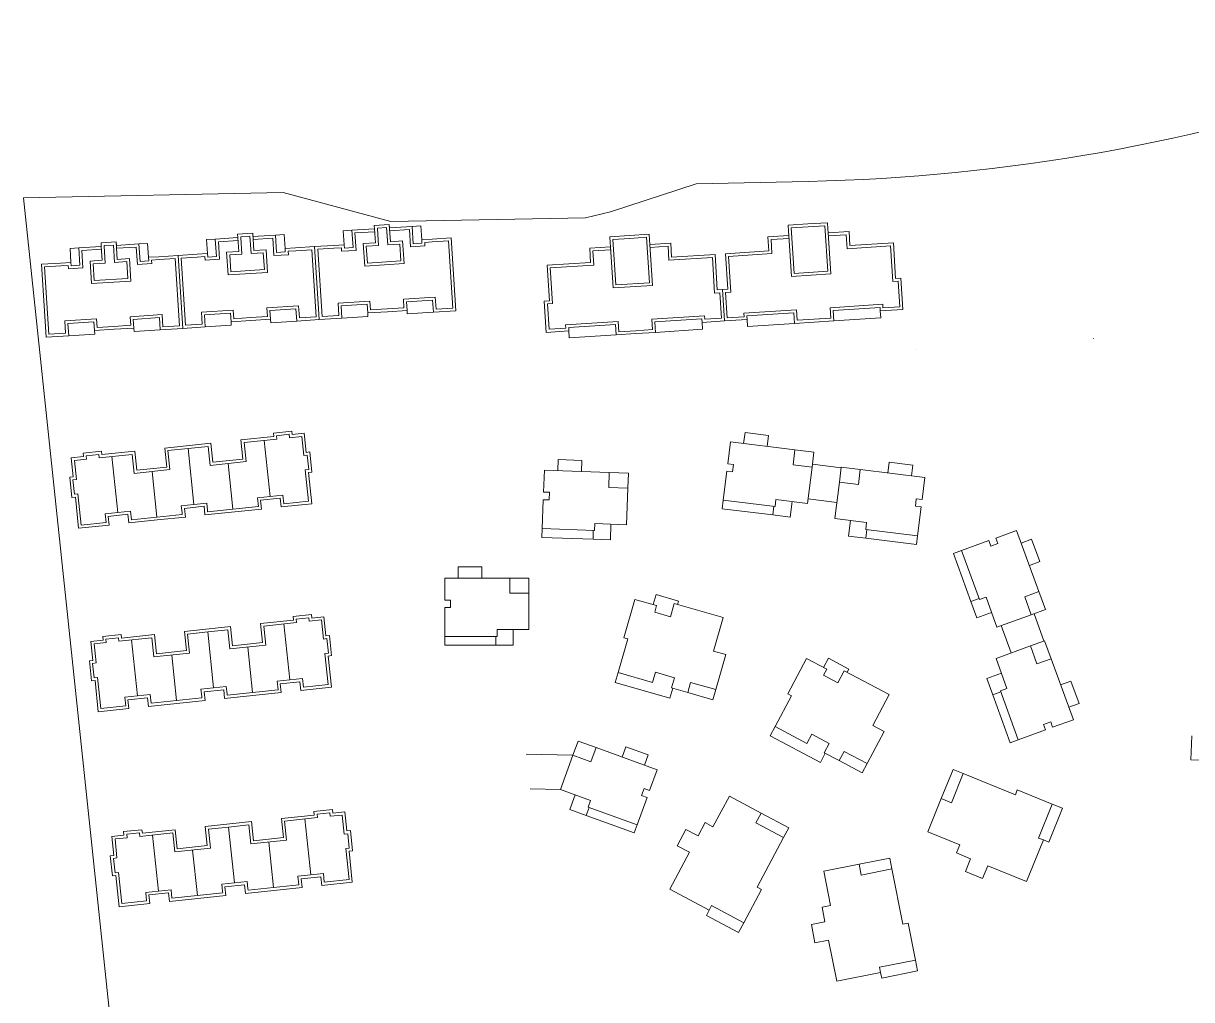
# Model space of a CAD drawing. Extents: x 65861 to 191729, y -16848 to 27649.
# Drawn here: x 137973 to 139987, y -12323 to -10641 of the extents above; entities that cross this region are included whole.
import ezdxf

# ---------------------------------------------------------------- set-up
doc = ezdxf.new("R2010")
doc.units = 0
doc.header["$LTSCALE"] = 1000
doc.header["$MEASUREMENT"] = 0
doc.layers.add('140', color=2, linetype='Continuous', lineweight=5)
doc.layers.add('DingDianTu', color=5, linetype='Continuous', lineweight=0)

# ---------------------------------------------------------------- blocks, each defined once
blk = doc.blocks.new('dafasfd')
at = {"layer": 'DingDianTu', "color": 7, "const_width": 100}
blk.add_lwpolyline([(36368038, 16363912), (36368954, 16361479), (36372042, 16362641), (36374261, 16356745), (36369114, 16354807), (36369537, 16353684), (36361113, 16350514), (36359352, 16355194), (36360288, 16355546), (36359830, 16356763), (36358894, 16356410), (36357556, 16359967)], close=True, dxfattribs=at)
for points in [[(36363546, 16362221), (36362876, 16363999), (36359039, 16362555), (36359708, 16360777)], [(36371734, 16355794), (36372686, 16353267), (36369878, 16352210), (36369350, 16353614)]]:
    blk.add_lwpolyline(points, dxfattribs=at)
at = {"layer": 'DingDianTu', "color": 7}
for points in [[(36369878, 16352210), (36361642, 16349110), (36361113, 16350514)], [(36368038, 16363912), (36371127, 16365074), (36372042, 16362641)]]:
    blk.add_lwpolyline(points, dxfattribs=at)
blk = doc.blocks.new('*E122')
at = {"layer": 'DingDianTu', "color": 7, "xscale": 0.001000002024510444, "yscale": 0.001000000163912773, "zscale": 0.001, "rotation": 339.3761177849276}
blk.add_blockref('dafasfd', (22613, -20413), dxfattribs=at)
blk = doc.blocks.new('*E121')
at = {"layer": 'DingDianTu', "color": 7, "xscale": 0.001000002024510444, "yscale": 0.001000000163912773, "zscale": 0.001, "rotation": 339.3761177849276}
blk.add_blockref('dafasfd', (22613, -20413), dxfattribs=at)
blk = doc.blocks.new('*E120')
at = {"layer": 'DingDianTu', "color": 7, "xscale": 0.001000002024510444, "yscale": 0.001000000163912773, "zscale": 0.001, "rotation": 339.3761177849276}
blk.add_blockref('dafasfd', (22613, -20413), dxfattribs=at)

msp = doc.modelspace()

# ---------------------------------------------------------------- linework, layer by layer
at = {"layer": '140', "color": 7}
for p, q in [((139325.9, -10913.2), (139133.1, -10917.3)), ((138421.2, -10932.2), (137973.1, -10941.6)), ((138606.7, -10982.6), (138421.2, -10932.2)), ((139133.1, -10917.3), (138985.3, -10965.8)), ((137973.1, -10941.6), (138279.6, -13835.8)), ((138942.3, -10975.9), (138606.7, -10982.6)), ((138985.3, -10965.8), (138942.3, -10975.9)), ((138578.4, -10995), (138539.5, -10997.5)), ((138604, -10987.3), (138578.1, -10989)), ((138578.1, -10989), (138578.4, -10995)), ((138578.4, -10995), (138580, -11018.9)), ((138599.3, -10992.6), (138583.4, -10993.6)), ((138583.4, -10993.6), (138583.4, -10994.6)), ((138583.4, -10994.6), (138585.3, -11023.6)), ((138601.3, -11022.6), (138599.3, -10992.6)), ((138604.4, -10993.3), (138604, -10987.3)), ((138605.9, -11017.2), (138604, -10987.3)), ((138643.3, -10990.8), (138604.4, -10993.3)), ((138638.6, -10996.1), (138604.7, -10998.3)), ((138640.6, -11026), (138638.6, -10996.1)), ((138658.3, -10989.8), (138643.3, -10990.8)), ((138645.2, -11020.7), (138643.3, -10990.8)), ((138659.8, -11013.8), (138658.3, -10989.8)), ((139325.5, -10986.6), (139291.6, -10988.8)), ((139291.6, -10988.8), (139292.3, -10999.3)), ((139325.9, -10991.6), (139296.9, -10993.5)), ((139296.9, -10993.5), (139302, -11071.8)), ((139325.5, -10986.6), (139359.5, -10984.4)), ((139354.8, -10989.7), (139325.9, -10991.6)), ((139359.9, -11068.1), (139354.8, -10989.7)), ((139359.5, -10984.4), (139360.2, -10994.9)), ((139360.2, -10994.9), (139360.6, -11002.1)), ((138289, -11013.6), (138304, -11012.7)), ((138290.6, -11037.6), (138289, -11013.6)), ((138342.9, -11010.1), (138304, -11012.7)), ((138304, -11012.7), (138305.9, -11042.6)), ((138343.3, -11015.1), (138309.3, -11017.3)), ((138368.5, -11002.5), (138342.5, -11004.2)), ((138342.5, -11004.2), (138342.9, -11010.1)), ((138342.9, -11010.1), (138344.5, -11034.1)), ((138363.8, -11007.8), (138347.9, -11008.8)), ((138347.9, -11008.8), (138347.9, -11009.8)), ((138347.9, -11009.8), (138349.8, -11038.8)), ((138365.8, -11037.7), (138363.8, -11007.8)), ((138368.9, -11008.5), (138368.5, -11002.5)), ((138370.4, -11032.4), (138368.5, -11002.5)), ((138407.8, -11006), (138368.9, -11008.5)), ((138403.1, -11011.3), (138369.2, -11013.5)), ((138405.1, -11041.2), (138403.1, -11011.3)), ((138422.8, -11005), (138407.8, -11006)), ((138409.7, -11035.9), (138407.8, -11006)), ((138424.3, -11028.9), (138422.8, -11005)), ((138524.6, -10998.4), (138539.5, -10997.5)), ((138526.1, -11022.4), (138524.6, -10998.4)), ((138539.5, -10997.5), (138541.5, -11027.4)), ((138578.8, -11000), (138544.8, -11002.1)), ((138544.8, -11002.1), (138546.8, -11032.1)), ((138626.9, -11015.9), (138605.9, -11017.2)), ((138629.4, -11054.8), (138626.9, -11015.9)), ((138677.8, -11012.6), (138659.8, -11013.8)), ((138659.8, -11013.8), (138660.2, -11019.8)), ((138710.7, -11010.5), (138677.8, -11012.6)), ((138706, -11015.8), (138678.1, -11017.6)), ((138713.5, -11131.6), (138706, -11015.8)), ((138718.8, -11136.2), (138710.7, -11010.5)), ((139018.2, -11006.4), (138984.3, -11008.6)), ((138984.3, -11008.6), (138984.9, -11019.1)), ((139018.5, -11011.4), (138989.6, -11013.3)), ((138989.6, -11013.3), (138994.6, -11091.6)), ((139018.2, -11006.4), (139052.1, -11004.2)), ((139047.4, -11009.5), (139018.5, -11011.4)), ((139052.5, -11087.9), (139047.4, -11009.5)), ((139052.1, -11004.2), (139052.8, -11014.7)), ((139052.8, -11014.7), (139053.3, -11021.9)), ((139292.8, -11006.4), (139256.8, -11008.8)), ((139256.8, -11008.8), (139258.4, -11033)), ((139293.1, -11011.4), (139262.1, -11013.4)), ((139262.1, -11013.4), (139263.7, -11037.7)), ((139292.3, -10999.3), (139292.8, -11006.4)), ((139292.8, -11006.4), (139297.3, -11077.1)), ((139360.6, -11002.1), (139396.5, -10999.8)), ((139365.2, -11072.7), (139360.6, -11002.1)), ((139360.9, -11007.1), (139391.9, -11005.1)), ((139391.9, -11005.1), (139393.4, -11029.3)), ((139396.5, -10999.8), (139398.1, -11024)), ((138053.5, -11028.8), (138068.5, -11027.8)), ((138055.1, -11052.8), (138053.5, -11028.8)), ((138107.4, -11025.3), (138068.5, -11027.8)), ((138068.5, -11027.8), (138070.4, -11057.8)), ((138107.7, -11030.3), (138073.8, -11032.5)), ((138073.8, -11032.5), (138075.7, -11062.4)), ((138133, -11017.7), (138107, -11019.3)), ((138107, -11019.3), (138107.4, -11025.3)), ((138107.4, -11025.3), (138109, -11049.3)), ((138128.3, -11023), (138112.3, -11024)), ((138112.3, -11024), (138112.4, -11025)), ((138112.4, -11025), (138114.3, -11053.9)), ((138130.2, -11052.9), (138128.3, -11023)), ((138133.4, -11023.7), (138133, -11017.7)), ((138134.9, -11047.6), (138133, -11017.7)), ((138172.3, -11021.1), (138133.4, -11023.7)), ((138167.6, -11026.5), (138133.7, -11028.6)), ((138169.6, -11056.4), (138167.6, -11026.5)), ((138187.3, -11020.2), (138172.3, -11021.1)), ((138174.2, -11051.1), (138172.3, -11021.1)), ((138188.8, -11044.1), (138187.3, -11020.2)), ((138309.3, -11017.3), (138311.3, -11047.3)), ((138344.5, -11034.1), (138323.5, -11035.4)), ((138323.5, -11035.4), (138326, -11074.4)), ((138386.7, -11036.4), (138365.8, -11037.7)), ((138391.4, -11031.1), (138370.4, -11032.4)), ((138388.6, -11065.3), (138386.7, -11036.4)), ((138393.9, -11070), (138391.4, -11031.1)), ((138424.7, -11034.9), (138409.7, -11035.9)), ((138442.3, -11027.8), (138424.3, -11028.9)), ((138424.3, -11028.9), (138424.7, -11034.9)), ((138442.6, -11032.8), (138429.6, -11033.6)), ((138429.6, -11033.6), (138430, -11039.6)), ((138475.2, -11025.7), (138442.3, -11027.8)), ((138470.5, -11031), (138442.6, -11032.8)), ((138478, -11146.7), (138470.5, -11031)), ((138508.1, -11023.5), (138475.2, -11025.7)), ((138483.3, -11151.4), (138475.2, -11025.7)), ((138475.2, -11025.7), (138483.3, -11151.4)), ((138508.5, -11028.5), (138480.5, -11030.3)), ((138480.5, -11030.3), (138488, -11146.1)), ((138526.1, -11022.4), (138508.1, -11023.5)), ((138521.4, -11027.7), (138508.5, -11028.5)), ((138521.8, -11033.7), (138521.4, -11027.7)), ((138546.8, -11032.1), (138521.8, -11033.7)), ((138526.5, -11028.4), (138526.1, -11022.4)), ((138541.5, -11027.4), (138526.5, -11028.4)), ((138580, -11018.9), (138559, -11020.3)), ((138559, -11020.3), (138561.5, -11059.2)), ((138585.3, -11023.6), (138564.3, -11024.9)), ((138564.3, -11024.9), (138566.2, -11053.9)), ((138622.2, -11021.2), (138601.3, -11022.6)), ((138624.1, -11050.1), (138622.2, -11021.2)), ((138665.5, -11024.4), (138640.6, -11026)), ((138660.2, -11019.8), (138645.2, -11020.7)), ((138678.1, -11017.6), (138665.1, -11018.4)), ((138665.1, -11018.4), (138665.5, -11024.4)), ((138985.4, -11026.3), (138949.5, -11028.6)), ((138949.5, -11028.6), (138951, -11052.8)), ((138985.7, -11031.2), (138954.8, -11033.2)), ((138954.8, -11033.2), (138956.3, -11057.5)), ((138984.9, -11019.1), (138985.4, -11026.3)), ((138985.4, -11026.3), (138989.9, -11096.9)), ((139053.3, -11021.9), (139089.2, -11019.6)), ((139057.8, -11092.5), (139053.3, -11021.9)), ((139053.6, -11026.9), (139084.5, -11024.9)), ((139084.5, -11024.9), (139086.1, -11049.1)), ((139089.2, -11019.6), (139090.7, -11043.8)), ((139258.4, -11033), (139183.6, -11037.9)), ((139393.4, -11029.3), (139468.3, -11024.5)), ((139398.1, -11024), (139473, -11019.2)), ((139468.3, -11024.5), (139472.2, -11085.9)), ((139473, -11019.2), (139476.9, -11080.6)), ((138037.1, -11053.9), (138004.2, -11056)), ((138004.2, -11056), (138012.3, -11181.8)), ((138055.1, -11052.8), (138037.1, -11053.9)), ((138055.5, -11058.7), (138055.1, -11052.8)), ((138109, -11049.3), (138088, -11050.6)), ((138088, -11050.6), (138090.5, -11089.5)), ((138114.3, -11053.9), (138093.3, -11055.3)), ((138093.3, -11055.3), (138095.2, -11084.2)), ((138151.2, -11051.6), (138130.2, -11052.9)), ((138155.9, -11046.3), (138134.9, -11047.6)), ((138153.1, -11080.5), (138151.2, -11051.6)), ((138158.4, -11085.2), (138155.9, -11046.3)), ((138194.5, -11054.8), (138169.6, -11056.4)), ((138189.2, -11050.1), (138174.2, -11051.1)), ((138206.8, -11043), (138188.8, -11044.1)), ((138188.8, -11044.1), (138189.2, -11050.1)), ((138207.1, -11048), (138194.1, -11048.8)), ((138194.1, -11048.8), (138194.5, -11054.8)), ((138239.7, -11040.9), (138206.8, -11043)), ((138235, -11046.2), (138207.1, -11048)), ((138242.5, -11161.9), (138235, -11046.2)), ((138272.6, -11038.7), (138239.7, -11040.9)), ((138247.8, -11166.6), (138239.7, -11040.9)), ((138239.7, -11040.9), (138247.8, -11166.6)), ((138272.9, -11043.7), (138245, -11045.5)), ((138245, -11045.5), (138252.5, -11161.3)), ((138290.6, -11037.6), (138272.6, -11038.7)), ((138285.9, -11042.9), (138272.9, -11043.7)), ((138286.3, -11048.9), (138285.9, -11042.9)), ((138311.3, -11047.3), (138286.3, -11048.9)), ((138291, -11043.6), (138290.6, -11037.6)), ((138305.9, -11042.6), (138291, -11043.6)), ((138349.8, -11038.8), (138328.8, -11040.1)), ((138328.8, -11040.1), (138330.7, -11069.1)), ((138430, -11039.6), (138405.1, -11041.2)), ((138561.5, -11059.2), (138629.4, -11054.8)), ((138566.2, -11053.9), (138624.1, -11050.1)), ((138951, -11052.8), (138876.2, -11057.7)), ((138956.3, -11057.5), (138881.5, -11062.3)), ((139086.1, -11049.1), (139160.9, -11044.3)), ((139090.7, -11043.8), (139165.6, -11039)), ((139160.9, -11044.3), (139164.9, -11105.7)), ((139165.6, -11039), (139169.5, -11100.4)), ((139183.6, -11037.9), (139187.5, -11099.2)), ((139263.7, -11037.7), (139188.9, -11042.5)), ((139188.9, -11042.5), (139192.8, -11103.9)), ((138037.4, -11058.9), (138009.5, -11060.7)), ((138009.5, -11060.7), (138017, -11176.5)), ((138050.4, -11058.1), (138037.4, -11058.9)), ((138050.8, -11064.1), (138050.4, -11058.1)), ((138075.7, -11062.4), (138050.8, -11064.1)), ((138070.4, -11057.8), (138055.5, -11058.7)), ((138326, -11074.4), (138393.9, -11070)), ((138330.7, -11069.1), (138388.6, -11065.3)), ((138876.2, -11057.7), (138880.1, -11119)), ((138881.5, -11062.3), (138885.5, -11123.7)), ((139297.3, -11077.1), (139365.2, -11072.7)), ((139302, -11071.8), (139359.9, -11068.1)), ((138090.5, -11089.5), (138158.4, -11085.2)), ((138095.2, -11084.2), (138153.1, -11080.5)), ((138989.9, -11096.9), (139057.8, -11092.5)), ((138994.6, -11091.6), (139052.5, -11087.9)), ((139472.2, -11085.9), (139481.2, -11085.3)), ((139476.9, -11080.6), (139485.9, -11080)), ((139481.2, -11085.3), (139484.1, -11129.2)), ((139485.9, -11080), (139489.4, -11133.9)), ((138628.3, -11116), (138683.2, -11112.5)), ((138629.3, -11131), (138628.3, -11116)), ((138633.6, -11120.7), (138678.6, -11117.8)), ((138678.6, -11117.8), (138679.9, -11138.7)), ((138683.2, -11112.5), (138684.6, -11133.4)), ((139164.9, -11105.7), (139173.9, -11105.1)), ((139169.5, -11100.4), (139178.5, -11099.8)), ((139173.9, -11105.1), (139176.7, -11149)), ((139187.5, -11099.2), (139178.5, -11099.8)), ((139178.5, -11099.8), (139182, -11153.7)), ((139178.5, -11099.8), (139182, -11153.7)), ((139192.8, -11103.9), (139183.8, -11104.5)), ((139183.8, -11104.5), (139186.7, -11148.4)), ((138280.1, -11138.5), (138334.9, -11134.9)), ((138334.9, -11134.9), (138335.9, -11149.9)), ((138392.8, -11131.2), (138447.7, -11127.6)), ((138393.8, -11146.2), (138392.8, -11131.2)), ((138398.1, -11135.9), (138443, -11133)), ((138399.1, -11150.8), (138398.1, -11135.9)), ((138443, -11133), (138444.4, -11153.9)), ((138447.7, -11127.6), (138449.1, -11148.6)), ((138515.6, -11123.3), (138570.5, -11119.7)), ((138516.9, -11144.2), (138515.6, -11123.3)), ((138520.9, -11127.9), (138565.8, -11125)), ((138522.2, -11148.9), (138520.9, -11127.9)), ((138565.8, -11125), (138566.8, -11140)), ((138566.8, -11140), (138600.7, -11137.8)), ((138570.5, -11119.7), (138571.4, -11134.7)), ((138571.4, -11134.7), (138600.4, -11132.8)), ((138600.4, -11132.8), (138629.3, -11131)), ((138600.7, -11137.8), (138634.6, -11135.6)), ((138634.6, -11135.6), (138633.6, -11120.7)), ((138635, -11141.6), (138634.6, -11135.6)), ((138679.9, -11138.7), (138718.8, -11136.2)), ((138684.6, -11133.4), (138713.5, -11131.6)), ((138880.1, -11119), (138871.2, -11119.6)), ((138871.2, -11119.6), (138874.6, -11173.5)), ((138885.5, -11123.7), (138876.5, -11124.3)), ((138876.5, -11124.3), (138879.3, -11168.2)), ((139215.2, -11140.5), (139306, -11134.7)), ((139306, -11134.7), (139307.2, -11152.6)), ((139454.7, -11125.1), (139363.9, -11130.9)), ((139363.9, -11130.9), (139365.1, -11148.9)), ((139450.1, -11130.4), (139369.2, -11135.6)), ((139369.2, -11135.6), (139370.4, -11153.6)), ((139450.4, -11136.4), (139450.1, -11130.4)), ((139489.4, -11133.9), (139450.4, -11136.4)), ((139451.2, -11148.3), (139450.4, -11136.4)), ((139455.1, -11131.1), (139454.7, -11125.1)), ((139484.1, -11129.2), (139455.1, -11131.1)), ((138044.5, -11153.6), (138099.4, -11150.1)), ((138045.9, -11174.6), (138044.5, -11153.6)), ((138049.9, -11158.3), (138094.8, -11155.4)), ((138094.8, -11155.4), (138095.7, -11170.4)), ((138099.4, -11150.1), (138100.4, -11165.1)), ((138157.3, -11146.4), (138212.2, -11142.8)), ((138158.3, -11161.3), (138157.3, -11146.4)), ((138162.6, -11151), (138207.5, -11148.1)), ((138163.6, -11166), (138162.6, -11151)), ((138207.5, -11148.1), (138208.9, -11169.1)), ((138212.2, -11142.8), (138213.6, -11163.8)), ((138281.4, -11159.4), (138280.1, -11138.5)), ((138285.4, -11143.1), (138330.3, -11140.2)), ((138286.7, -11164.1), (138285.4, -11143.1)), ((138330.3, -11140.2), (138331.2, -11155.2)), ((138331.2, -11155.2), (138365.2, -11153)), ((138331.6, -11161.2), (138331.2, -11155.2)), ((138335.9, -11149.9), (138364.8, -11148)), ((138364.8, -11148), (138393.8, -11146.2)), ((138365.2, -11153), (138399.1, -11150.8)), ((138399.5, -11156.8), (138399.1, -11150.8)), ((138444.4, -11153.9), (138399.5, -11156.8)), ((138444.4, -11153.9), (138483.3, -11151.4)), ((138449.1, -11148.6), (138478, -11146.7)), ((138483.3, -11151.4), (138522.2, -11148.9)), ((138488, -11146.1), (138516.9, -11144.2)), ((138522.2, -11148.9), (138567.1, -11146)), ((138567.1, -11146), (138566.8, -11140)), ((138679.9, -11138.7), (138635, -11141.6)), ((138907.9, -11160.3), (138998.7, -11154.5)), ((138998.7, -11154.5), (138999.8, -11172.4)), ((139147.4, -11144.9), (139056.6, -11150.7)), ((139056.6, -11150.7), (139057.7, -11168.7)), ((139142.7, -11150.2), (139061.9, -11155.4)), ((139061.9, -11155.4), (139063, -11173.4)), ((139143.1, -11156.2), (139142.7, -11150.2)), ((139182, -11153.7), (139143.1, -11156.2)), ((139143.9, -11168.2), (139143.1, -11156.2)), ((139147.7, -11150.9), (139147.4, -11144.9)), ((139176.7, -11149), (139147.7, -11150.9)), ((139182, -11153.7), (139220.9, -11151.2)), ((139186.7, -11148.4), (139215.6, -11146.5)), ((139215.6, -11146.5), (139215.2, -11140.5)), ((139220.5, -11145.2), (139301.4, -11140)), ((139220.9, -11151.2), (139220.5, -11145.2)), ((139220.9, -11151.2), (139221.7, -11163.1)), ((139221.7, -11163.1), (139302.5, -11157.9)), ((139301.4, -11140), (139302.5, -11157.9)), ((139302.5, -11157.9), (139336.5, -11155.7)), ((139307.2, -11152.6), (139336.1, -11150.8)), ((139365.1, -11148.9), (139336.1, -11150.8)), ((139370.4, -11153.6), (139336.5, -11155.7)), ((139370.4, -11153.6), (139451.2, -11148.3)), ((138017, -11176.5), (138045.9, -11174.6)), ((138051.2, -11179.3), (138049.9, -11158.3)), ((138051.2, -11179.3), (138096.1, -11176.4)), ((138095.7, -11170.4), (138129.7, -11168.2)), ((138096.1, -11176.4), (138095.7, -11170.4)), ((138100.4, -11165.1), (138129.3, -11163.2)), ((138129.3, -11163.2), (138158.3, -11161.3)), ((138129.7, -11168.2), (138163.6, -11166)), ((138164, -11172), (138163.6, -11166)), ((138208.9, -11169.1), (138164, -11172)), ((138208.9, -11169.1), (138247.8, -11166.6)), ((138213.6, -11163.8), (138242.5, -11161.9)), ((138247.8, -11166.6), (138286.7, -11164.1)), ((138252.5, -11161.3), (138281.4, -11159.4)), ((138286.7, -11164.1), (138331.6, -11161.2)), ((138874.6, -11173.5), (138913.6, -11171)), ((138879.3, -11168.2), (138908.2, -11166.3)), ((138908.2, -11166.3), (138907.9, -11160.3)), ((138913.2, -11165), (138994, -11159.8)), ((138913.6, -11171), (138913.2, -11165)), ((138913.6, -11171), (138914.3, -11183)), ((138914.3, -11183), (138995.2, -11177.7)), ((138994, -11159.8), (138995.2, -11177.7)), ((138995.2, -11177.7), (139029.1, -11175.6)), ((138999.8, -11172.4), (139028.8, -11170.6)), ((139057.7, -11168.7), (139028.8, -11170.6)), ((139063, -11173.4), (139029.1, -11175.6)), ((139063, -11173.4), (139143.9, -11168.2)), ((138012.3, -11181.8), (138051.2, -11179.3)), ((138348, -11358.9), (138404.7, -11353)), ((138351.5, -11391.8), (138348, -11358.9)), ((138410.2, -11357.4), (138353.5, -11363.4)), ((138404.1, -11347), (138435.9, -11343.7)), ((138404.7, -11353), (138404.1, -11347)), ((138431.4, -11349.1), (138409.6, -11351.5)), ((138409.6, -11351.5), (138410.2, -11357.4)), ((138432.1, -11355.1), (138431.4, -11349.1)), ((138453, -11352.9), (138432.1, -11355.1)), ((138435.9, -11343.7), (138436.5, -11349.6)), ((138436.5, -11349.6), (138457.4, -11347.4)), ((138456.4, -11385.7), (138453, -11352.9)), ((138457.4, -11347.4), (138460.9, -11380.2)), ((139217.3, -11346.2), (139214.9, -11365)), ((139258, -11351.2), (139217.3, -11346.2)), ((139255.6, -11370), (139258, -11351.2)), ((138075.9, -11381.6), (138107.7, -11378.2)), ((138107.7, -11378.2), (138108.3, -11384.2)), ((138108.3, -11384.2), (138165, -11378.2)), ((138165, -11378.2), (138168.5, -11411)), ((138216.7, -11372.8), (138296.3, -11364.4)), ((138220.2, -11405.6), (138216.7, -11372.8)), ((138222.2, -11377.2), (138257, -11373.5)), ((138225.7, -11410), (138222.2, -11377.2)), ((138291.8, -11369.9), (138257, -11373.5)), ((138267.2, -11470), (138257, -11373.5)), ((138267.2, -11470), (138257, -11373.5)), ((138267.2, -11470), (138257, -11373.5)), ((138267.2, -11470), (138257, -11373.5)), ((138295.3, -11402.7), (138291.8, -11369.9)), ((138296.3, -11364.4), (138299.7, -11397.2)), ((138353.5, -11363.4), (138357, -11396.2)), ((138398.5, -11456.2), (138388.3, -11359.7)), ((138460.9, -11380.2), (138466.8, -11379.6)), ((138466.8, -11379.6), (138470.5, -11414.4)), ((139187.5, -11399.9), (139192.1, -11362.2)), ((139192.1, -11362.2), (139303.3, -11375.9)), ((139303.3, -11375.9), (139300.1, -11401.7)), ((139303.3, -11375.9), (139336, -11380)), ((138055.6, -11389.7), (138076.5, -11387.5)), ((138059.1, -11422.5), (138055.6, -11389.7)), ((138061.1, -11394.2), (138082, -11392)), ((138064.6, -11427), (138061.1, -11394.2)), ((138076.5, -11387.5), (138075.9, -11381.6)), ((138081.4, -11386), (138103.3, -11383.7)), ((138082, -11392), (138081.4, -11386)), ((138103.3, -11383.7), (138103.9, -11389.7)), ((138103.9, -11389.7), (138160.6, -11383.7)), ((138135.9, -11483.8), (138125.8, -11387.4)), ((138160.6, -11383.7), (138164, -11416.5)), ((138357, -11396.2), (138295.3, -11402.7)), ((138299.7, -11397.2), (138351.5, -11391.8)), ((138326.1, -11399.5), (138334.4, -11478)), ((138326.1, -11399.5), (138334.4, -11478)), ((138462.4, -11385.1), (138456.4, -11385.7)), ((138465, -11410), (138462.4, -11385.1)), ((138895, -11392.6), (138894.4, -11411.6)), ((138936, -11394.1), (138895, -11392.6)), ((138935.3, -11413.1), (138936, -11394.1)), ((139197.4, -11401.1), (139187.5, -11399.9)), ((139336, -11380), (139332.8, -11405.8)), ((139463.6, -11415.9), (139465.9, -11397.1)), ((139465.9, -11397.1), (139506.6, -11402.1)), ((138164, -11416.5), (138225.7, -11410)), ((138168.5, -11411), (138220.2, -11405.6)), ((138194.9, -11413.3), (138203.1, -11491.8)), ((138194.9, -11413.3), (138203.1, -11491.8)), ((138459, -11410.6), (138465, -11410)), ((138464.7, -11464.3), (138459, -11410.6)), ((138470.5, -11414.4), (138464.5, -11415)), ((138464.5, -11415), (138470.2, -11468.7)), ((138870, -11448.8), (138871.4, -11410.8)), ((138871.4, -11410.8), (138983.3, -11414.8)), ((138983.3, -11414.8), (138982.4, -11440.8)), ((138983.3, -11414.8), (139016.3, -11416)), ((139016.3, -11416), (139015.3, -11442)), ((139179.7, -11462.4), (139185.9, -11412.8)), ((139185.9, -11412.8), (139195.8, -11414)), ((139195.8, -11414), (139197.4, -11401.1)), ((139300.1, -11401.7), (139332.8, -11405.8)), ((139332.8, -11405.8), (139325.1, -11468.3)), ((139383.1, -11407), (139333.5, -11400.8)), ((139383.2, -11406), (139380, -11431.8)), ((139415.9, -11410), (139383.2, -11406)), ((139415.9, -11410), (139412.8, -11435.8)), ((139527.1, -11423.8), (139415.9, -11410)), ((139506.6, -11402.1), (139504.3, -11420.9)), ((138053.1, -11423.2), (138059.1, -11422.5)), ((138056.8, -11458), (138053.1, -11423.2)), ((138058.6, -11427.6), (138064.6, -11427)), ((138061.2, -11452.5), (138058.6, -11427.6)), ((139380, -11431.8), (139372.3, -11494.3)), ((139412.8, -11435.8), (139380, -11431.8)), ((139522.4, -11461.5), (139527.1, -11423.8)), ((138062.7, -11457.4), (138056.8, -11458)), ((138067.2, -11451.9), (138061.2, -11452.5)), ((138068.4, -11511.1), (138062.7, -11457.4)), ((138072.9, -11505.6), (138067.2, -11451.9)), ((138376.6, -11458.5), (138420.3, -11453.9)), ((138378.2, -11473.4), (138376.6, -11458.5)), ((138415.9, -11459.4), (138382.1, -11462.9)), ((138417.5, -11474.3), (138415.9, -11459.4)), ((138420.3, -11453.9), (138421.9, -11468.8)), ((138880, -11449.1), (138870, -11448.8)), ((138879.5, -11462.1), (138880, -11449.1)), ((138982.4, -11440.8), (139015.3, -11442)), ((139015.3, -11442), (139013.1, -11504.9)), ((139375.7, -11466.5), (139326.1, -11460.4)), ((139510.9, -11473.2), (139512.5, -11460.3)), ((139512.5, -11460.3), (139522.4, -11461.5)), ((138267.2, -11470), (138245.3, -11472.3)), ((138245.3, -11472.3), (138246.6, -11484.7)), ((138284.6, -11473.2), (138250.8, -11476.8)), ((138250.8, -11476.8), (138252.4, -11491.7)), ((138267.2, -11470), (138289.1, -11467.7)), ((138286.2, -11488.1), (138284.6, -11473.2)), ((138383.7, -11477.9), (138286.2, -11488.1)), ((138289.1, -11467.7), (138290.4, -11480.1)), ((138290.4, -11480.1), (138290.6, -11482.6)), ((138290.6, -11482.6), (138378.2, -11473.4)), ((138382.1, -11462.9), (138383.7, -11477.9)), ((138470.2, -11468.7), (138417.5, -11474.3)), ((138421.9, -11468.8), (138464.7, -11464.3)), ((138867.7, -11511.7), (138869.5, -11461.8)), ((138869.5, -11461.8), (138879.5, -11462.1)), ((139177.9, -11477.3), (139179.7, -11462.4)), ((139265.2, -11488.1), (139177.9, -11477.3)), ((139269.1, -11473.5), (139179.7, -11462.4)), ((139265.2, -11488.1), (139267.1, -11473.2)), ((139270.5, -11461.6), (139269.1, -11473.5)), ((139325.1, -11468.3), (139270.5, -11461.6)), ((139298.3, -11465), (139295, -11491.8)), ((139520.8, -11474.4), (139510.9, -11473.2)), ((139514.7, -11524), (139520.8, -11474.4)), ((138157.8, -11481.5), (138114, -11486.1)), ((138114, -11486.1), (138115.6, -11501.1)), ((138153.4, -11487), (138119.5, -11490.6)), ((138119.5, -11490.6), (138121.1, -11505.5)), ((138154.9, -11501.9), (138153.4, -11487)), ((138203.7, -11496.8), (138154.9, -11501.9)), ((138159.4, -11496.5), (138157.8, -11481.5)), ((138246.9, -11487.2), (138159.4, -11496.5)), ((138252.4, -11491.7), (138203.7, -11496.8)), ((138246.6, -11484.7), (138246.9, -11487.2)), ((139295, -11491.8), (139265.2, -11488.1)), ((139372.3, -11494.3), (139426.9, -11501.1)), ((139399.1, -11497.6), (139395.8, -11524.4)), ((138121.1, -11505.5), (138068.4, -11511.1)), ((138115.6, -11501.1), (138072.9, -11505.6)), ((138867.2, -11526.7), (138867.7, -11511.7)), ((138957.7, -11514.9), (138867.7, -11511.7)), ((138955.2, -11529.9), (138955.7, -11514.9)), ((138958.1, -11503), (138957.7, -11514.9)), ((139013.1, -11504.9), (138958.1, -11503)), ((138986.1, -11504), (138985.1, -11530.9)), ((139426.9, -11501.1), (139425.4, -11513)), ((139425.4, -11513), (139514.7, -11524)), ((139425.5, -11528.1), (139427.4, -11513.2)), ((139649.8, -11527.9), (139685.5, -11514.9)), ((139685.5, -11514.9), (139723.9, -11620.1)), ((138955.2, -11529.9), (138867.2, -11526.7)), ((138985.1, -11530.9), (138955.2, -11529.9)), ((139395.8, -11524.4), (139425.5, -11528.1)), ((139425.5, -11528.1), (139512.9, -11538.9)), ((139512.9, -11538.9), (139514.7, -11524)), ((139590.6, -11549.5), (139637.6, -11532.3)), ((139637.6, -11532.3), (139641, -11541.7)), ((139641, -11541.7), (139653.3, -11537.3)), ((139653.3, -11537.3), (139649.8, -11527.9)), ((139711.3, -11530), (139693.4, -11536.5)), ((139725.3, -11568.5), (139711.3, -11530)), ((139576.6, -11554.6), (139590.6, -11549.5)), ((139606.7, -11637.3), (139576.6, -11554.6)), ((139621.5, -11634), (139590.6, -11549.5)), ((138722.7, -11577.8), (138722.7, -11596.8)), ((138763.7, -11577.8), (138722.7, -11577.8)), ((138763.7, -11596.8), (138763.7, -11577.8)), ((139707.5, -11575), (139725.3, -11568.5)), ((138699.7, -11596.8), (138811.7, -11596.8)), ((138699.7, -11634.8), (138699.7, -11596.8)), ((138811.7, -11596.8), (138844.7, -11596.8)), ((138811.7, -11596.8), (138811.7, -11622.8)), ((138844.7, -11596.8), (138844.7, -11622.8)), ((139723.9, -11620.1), (139699.5, -11629)), ((139723.9, -11620.1), (139735.2, -11651.1)), ((138709.7, -11634.8), (138699.7, -11634.8)), ((138709.7, -11647.8), (138709.7, -11634.8)), ((138811.7, -11622.8), (138844.7, -11622.8)), ((138844.7, -11622.8), (138844.7, -11685.8)), ((139008.3, -11699.9), (139027.4, -11633.6)), ((139027.4, -11633.6), (139064.9, -11644.4)), ((139064.1, -11625.4), (139059.1, -11642.7)), ((139102.5, -11636.5), (139064.1, -11625.4)), ((139088.5, -11663.6), (139095.1, -11640.6)), ((139095.1, -11640.6), (139179.7, -11664.9)), ((139100.9, -11642.2), (139102.5, -11636.5)), ((139606.7, -11637.3), (139620.8, -11632.2)), ((139617, -11665.5), (139606.7, -11637.3)), ((139632.8, -11629.9), (139621.5, -11634)), ((139651.6, -11681.6), (139632.8, -11629.9)), ((139699.5, -11629), (139710.8, -11660)), ((138438, -11663.2), (138469.8, -11659.9)), ((138469.8, -11659.9), (138470.4, -11665.8)), ((138699.7, -11647.8), (138709.7, -11647.8)), ((138699.7, -11697.8), (138699.7, -11647.8)), ((139064.9, -11644.4), (139061.5, -11655.9)), ((139061.5, -11655.9), (139088.5, -11663.6)), ((139642.4, -11656.2), (139617, -11665.5)), ((139710.8, -11660), (139651.6, -11681.6)), ((139735.2, -11651.1), (139710.8, -11660)), ((139732.6, -11705.3), (139715.5, -11658.3)), ((138250.6, -11689), (138330.2, -11680.6)), ((138330.2, -11680.6), (138333.7, -11713.4)), ((138381.9, -11675.2), (138438.6, -11669.2)), ((138385.4, -11708), (138381.9, -11675.2)), ((138444.1, -11673.6), (138387.4, -11679.6)), ((138387.4, -11679.6), (138390.9, -11712.4)), ((138432.4, -11772.4), (138422.2, -11675.9)), ((138438.6, -11669.2), (138438, -11663.2)), ((138465.3, -11665.4), (138443.5, -11667.7)), ((138443.5, -11667.7), (138444.1, -11673.6)), ((138466, -11671.3), (138465.3, -11665.4)), ((138486.9, -11669.1), (138466, -11671.3)), ((138470.4, -11665.8), (138491.3, -11663.6)), ((138490.3, -11702), (138486.9, -11669.1)), ((138491.3, -11663.6), (138494.8, -11696.5)), ((139179.7, -11664.9), (139163.1, -11722.6)), ((139676.3, -11725.8), (139659.1, -11678.9)), ((138109.8, -11697.8), (138141.6, -11694.4)), ((138110.4, -11703.8), (138109.8, -11697.8)), ((138115.3, -11702.2), (138137.2, -11699.9)), ((138137.2, -11699.9), (138137.8, -11705.9)), ((138137.8, -11705.9), (138194.5, -11699.9)), ((138141.6, -11694.4), (138142.2, -11700.4)), ((138142.2, -11700.4), (138198.9, -11694.4)), ((138194.5, -11699.9), (138197.9, -11732.8)), ((138198.9, -11694.4), (138202.4, -11727.3)), ((138254.1, -11721.8), (138250.6, -11689)), ((138256.1, -11693.4), (138290.9, -11689.8)), ((138259.6, -11726.3), (138256.1, -11693.4)), ((138325.7, -11686.1), (138290.9, -11689.8)), ((138301.1, -11786.2), (138290.9, -11689.8)), ((138301.1, -11786.2), (138290.9, -11689.8)), ((138301.1, -11786.2), (138290.9, -11689.8)), ((138301.1, -11786.2), (138290.9, -11689.8)), ((138329.2, -11718.9), (138325.7, -11686.1)), ((138496.3, -11701.3), (138490.3, -11702)), ((138494.8, -11696.5), (138500.7, -11695.8)), ((138498.9, -11726.2), (138496.3, -11701.3)), ((138500.7, -11695.8), (138504.4, -11730.6)), ((138699.7, -11712.8), (138699.7, -11697.8)), ((138789.7, -11697.8), (138699.7, -11697.8)), ((138787.7, -11712.8), (138787.7, -11697.8)), ((138789.7, -11685.8), (138789.7, -11697.8)), ((138844.7, -11685.8), (138789.7, -11685.8)), ((138817.7, -11685.8), (138817.7, -11712.8)), ((138998.4, -11759.5), (139015, -11701.8)), ((139015, -11701.8), (139008.3, -11699.9)), ((138089.5, -11706), (138110.4, -11703.8)), ((138093, -11738.8), (138089.5, -11706)), ((138095, -11710.4), (138115.9, -11708.2)), ((138098.5, -11743.2), (138095, -11710.4)), ((138115.9, -11708.2), (138115.3, -11702.2)), ((138169.8, -11800.1), (138159.7, -11703.6)), ((138202.4, -11727.3), (138254.1, -11721.8)), ((138390.9, -11712.4), (138329.2, -11718.9)), ((138333.7, -11713.4), (138385.4, -11708)), ((138360, -11715.7), (138368.3, -11794.2)), ((138360, -11715.7), (138368.3, -11794.2)), ((138787.7, -11712.8), (138699.7, -11712.8)), ((138817.7, -11712.8), (138787.7, -11712.8)), ((139709.2, -11713.8), (139650, -11735.4)), ((139733.6, -11704.9), (139709.2, -11713.8)), ((139720.5, -11744.8), (139709.2, -11713.8)), ((139744.9, -11735.9), (139733.6, -11704.9)), ((138087, -11739.4), (138093, -11738.8)), ((138090.7, -11774.2), (138087, -11739.4)), ((138197.9, -11732.8), (138259.6, -11726.3)), ((138228.8, -11729.5), (138237, -11808.1)), ((138228.8, -11729.5), (138237, -11808.1)), ((138492.9, -11726.8), (138498.9, -11726.2)), ((138498.6, -11780.5), (138492.9, -11726.8)), ((138504.4, -11730.6), (138498.4, -11731.3)), ((138498.4, -11731.3), (138504.1, -11785)), ((139163.1, -11722.6), (139184.2, -11728.7)), ((139184.2, -11728.7), (139166.8, -11789.2)), ((139291.1, -11796.5), (139323.5, -11735.6)), ((139323.5, -11735.6), (139358, -11753.9)), ((139361.1, -11735.2), (139352.7, -11751.1)), ((139396.4, -11754), (139361.1, -11735.2)), ((139650, -11735.4), (139668.8, -11787.1)), ((139744.9, -11735.9), (139720.5, -11744.8)), ((139783.3, -11841.1), (139744.9, -11735.9)), ((138092.5, -11743.9), (138098.5, -11743.2)), ((138095.1, -11768.7), (138092.5, -11743.9)), ((138993.5, -11776.8), (138998.4, -11759.5)), ((139058, -11776.6), (138998.4, -11759.5)), ((139063, -11759.3), (139058, -11776.6)), ((139095.7, -11768.7), (139063, -11759.3)), ((139358, -11753.9), (139352.3, -11764.5)), ((139377.1, -11777.7), (139388.3, -11756.5)), ((139388.3, -11756.5), (139466, -11797.8)), ((139393.6, -11759.3), (139396.4, -11754)), ((139659.2, -11760.8), (139633.9, -11770)), ((138096.6, -11773.6), (138090.7, -11774.2)), ((138101.1, -11768.1), (138095.1, -11768.7)), ((138102.3, -11827.3), (138096.6, -11773.6)), ((138106.8, -11821.8), (138101.1, -11768.1)), ((138410.5, -11774.7), (138454.2, -11770.1)), ((138412.1, -11789.6), (138410.5, -11774.7)), ((138449.8, -11775.6), (138416, -11779.2)), ((138416, -11779.2), (138417.6, -11794.1)), ((138451.4, -11790.5), (138449.8, -11775.6)), ((138454.2, -11770.1), (138455.8, -11785)), ((138455.8, -11785), (138498.6, -11780.5)), ((139087.6, -11803.9), (138993.5, -11776.8)), ((139090.7, -11786), (139095.7, -11768.7)), ((139123.5, -11776.8), (139118.6, -11794.1)), ((139166.8, -11789.2), (139123.5, -11776.8)), ((139352.3, -11764.5), (139377.1, -11777.7)), ((139633.9, -11770), (139644.2, -11798.2)), ((139761.4, -11781), (139779.2, -11774.5)), ((139779.2, -11774.5), (139793.3, -11813)), ((138191.7, -11797.8), (138147.9, -11802.4)), ((138147.9, -11802.4), (138149.5, -11817.3)), ((138193.3, -11812.7), (138191.7, -11797.8)), ((138301.1, -11786.2), (138279.2, -11788.5)), ((138279.2, -11788.5), (138280.5, -11801)), ((138280.5, -11801), (138280.8, -11803.5)), ((138318.5, -11789.4), (138284.7, -11793)), ((138284.7, -11793), (138286.3, -11807.9)), ((138301.1, -11786.2), (138323, -11783.9)), ((138320.1, -11804.3), (138318.5, -11789.4)), ((138417.6, -11794.1), (138320.1, -11804.3)), ((138323, -11783.9), (138324.3, -11796.4)), ((138324.3, -11796.4), (138324.5, -11798.9)), ((138324.5, -11798.9), (138412.1, -11789.6)), ((138504.1, -11785), (138451.4, -11790.5)), ((139092.6, -11786.6), (139087.6, -11803.9)), ((139118.6, -11794.1), (139090.7, -11786)), ((139161.8, -11806.5), (139118.6, -11794.1)), ((139166.8, -11789.2), (139161.8, -11806.5)), ((139269.1, -11852.8), (139297.3, -11799.8)), ((139297.3, -11799.8), (139291.1, -11796.5)), ((139466, -11797.8), (139437.8, -11850.8)), ((139644.2, -11798.2), (139658.2, -11793.1)), ((139644.2, -11798.2), (139674.3, -11880.9)), ((139668.8, -11787.1), (139657.6, -11791.2)), ((139657.6, -11791.2), (139688.4, -11875.7)), ((138155, -11821.7), (138102.3, -11827.3)), ((138149.5, -11817.3), (138106.8, -11821.8)), ((138187.3, -11803.3), (138153.4, -11806.8)), ((138153.4, -11806.8), (138155, -11821.7)), ((138188.8, -11818.2), (138187.3, -11803.3)), ((138237.6, -11813), (138188.8, -11818.2)), ((138280.8, -11803.5), (138193.3, -11812.7)), ((138286.3, -11807.9), (138237.6, -11813)), ((139793.3, -11813), (139775.4, -11819.5)), ((139747.6, -11854.1), (139783.3, -11841.1)), ((139260.7, -11868.6), (139269.1, -11852.8)), ((139323.9, -11881.9), (139269.1, -11852.8)), ((139457.2, -11861.1), (139427.6, -11916.7)), ((139437.8, -11850.8), (139457.2, -11861.1)), ((139688.4, -11875.7), (139735.4, -11858.6)), ((139732, -11849.2), (139744.2, -11844.8)), ((139735.4, -11858.6), (139732, -11849.2)), ((139744.2, -11844.8), (139747.6, -11854.1)), ((138929.4, -11877.8), (138920.5, -11902.2)), ((138960.4, -11889), (138929.4, -11877.8)), ((139347.2, -11914.7), (139260.7, -11868.6)), ((139332.3, -11866), (139323.9, -11881.9)), ((139362.3, -11882), (139332.3, -11866)), ((139353.9, -11897.9), (139362.3, -11882)), ((139674.3, -11880.9), (139688.4, -11875.7)), ((139987.7, -11869), (139985.7, -11910)), ((138840.1, -11900.1), (138920.6, -11901.9)), ((138920.5, -11902.2), (138899, -11961.4)), ((138951.5, -11913.5), (138920.5, -11902.2)), ((138960.4, -11889), (138951.5, -11913.5)), ((139065.7, -11927.2), (138960.4, -11889)), ((139005.5, -11905.4), (139012, -11887.5)), ((139012, -11887.5), (139050.5, -11901.5)), ((139050.5, -11901.5), (139044, -11919.3)), ((139355.6, -11898.8), (139347.2, -11914.7)), ((139379.5, -11911.5), (139353.9, -11897.9)), ((139387.9, -11895.6), (139379.5, -11911.5)), ((139427.6, -11916.7), (139387.9, -11895.6)), ((139419.2, -11932.6), (139379.5, -11911.5)), ((139427.6, -11916.7), (139419.2, -11932.6)), ((139985.7, -11910), (140004.7, -11910.9)), ((139052.7, -11962.9), (139065.7, -11927.2)), ((139575.8, -11926.8), (139555.5, -11976.8)), ((139593.4, -11933.9), (139573.1, -11984)), ((139593.4, -11933.9), (139575.8, -11926.8)), ((139683.3, -11970.4), (139593.4, -11933.9)), ((138846.6, -11960.2), (138899, -11961.4)), ((138899, -11961.4), (138950.7, -11980.2)), ((139038.9, -11971.7), (139043.3, -11959.5)), ((139043.3, -11959.5), (139052.7, -11962.9)), ((139686.7, -11962.1), (139683.3, -11970.4)), ((139746.9, -11986.6), (139686.7, -11962.1)), ((138924.4, -11970.6), (138915.2, -11996)), ((138950.7, -11980.2), (138946.6, -11991.5)), ((139031.3, -12022.1), (139048.3, -11975.1)), ((139048.3, -11975.1), (139038.9, -11971.7)), ((139190.3, -11972.6), (139162, -12025.5)), ((139245, -12001.8), (139190.3, -11972.6)), ((139555.5, -11976.8), (139532.2, -12034.3)), ((139573.1, -11984), (139555.5, -11976.8)), ((138474, -11999.3), (138505.8, -11996)), ((138474.6, -12005.3), (138474, -11999.3)), ((138501.4, -12001.5), (138479.5, -12003.8)), ((138479.5, -12003.8), (138480.1, -12009.8)), ((138502, -12007.5), (138501.4, -12001.5)), ((138505.8, -11996), (138506.5, -12002)), ((138506.5, -12002), (138527.3, -11999.8)), ((138527.3, -11999.8), (138530.8, -12032.6)), ((138915.2, -11996), (138943.4, -12006.2)), ((138943.4, -12006.2), (138948.5, -11992.1)), ((138946.6, -11991.5), (139031.3, -12022.1)), ((139236.1, -12018.6), (139245, -12001.8)), ((139292.6, -12027.3), (139245, -12001.8)), ((139723.2, -12044.9), (139746.9, -11986.6)), ((139764.5, -11993.7), (139740.8, -12052.1)), ((139746.9, -11986.6), (139764.5, -11993.7)), ((138286.7, -12025.1), (138366.2, -12016.7)), ((138361.8, -12022.2), (138327, -12025.9)), ((138365.2, -12055), (138361.8, -12022.2)), ((138366.2, -12016.7), (138369.7, -12049.5)), ((138417.9, -12011.3), (138474.6, -12005.3)), ((138421.4, -12044.1), (138417.9, -12011.3)), ((138480.1, -12009.8), (138423.4, -12015.7)), ((138423.4, -12015.7), (138426.9, -12048.5)), ((138468.4, -12108.5), (138458.2, -12012.1)), ((138522.9, -12005.3), (138502, -12007.5)), ((138526.3, -12038.1), (138522.9, -12005.3)), ((138943.4, -12006.2), (139026.1, -12036.2)), ((139026.1, -12036.2), (139031.3, -12022.1)), ((139148.8, -12018.4), (139136.6, -12041.3)), ((139162, -12025.5), (139148.8, -12018.4)), ((139283.7, -12044), (139236.1, -12018.6)), ((138125.6, -12042.1), (138146.4, -12039.9)), ((138129, -12074.9), (138125.6, -12042.1)), ((138131.1, -12046.5), (138151.9, -12044.3)), ((138145.8, -12033.9), (138177.6, -12030.6)), ((138146.4, -12039.9), (138145.8, -12033.9)), ((138151.3, -12038.4), (138173.2, -12036)), ((138151.9, -12044.3), (138151.3, -12038.4)), ((138173.2, -12036), (138173.8, -12042)), ((138173.8, -12042), (138230.5, -12036)), ((138177.6, -12030.6), (138178.3, -12036.5)), ((138178.3, -12036.5), (138235, -12030.5)), ((138205.9, -12136.2), (138195.7, -12039.7)), ((138230.5, -12036), (138234, -12068.9)), ((138235, -12030.5), (138238.4, -12063.4)), ((138290.1, -12057.9), (138286.7, -12025.1)), ((138292.2, -12029.6), (138327, -12025.9)), ((138295.6, -12062.4), (138292.2, -12029.6)), ((138337.1, -12122.4), (138327, -12025.9)), ((138337.1, -12122.4), (138327, -12025.9)), ((138337.1, -12122.4), (138327, -12025.9)), ((138337.1, -12122.4), (138327, -12025.9)), ((138369.7, -12049.5), (138421.4, -12044.1)), ((138532.3, -12037.4), (138526.3, -12038.1)), ((138530.8, -12032.6), (138536.8, -12031.9)), ((138534.9, -12062.3), (138532.3, -12037.4)), ((138536.8, -12031.9), (138540.4, -12066.8)), ((139115.4, -12030), (139100.3, -12058.2)), ((139136.6, -12041.3), (139115.4, -12030)), ((139237.9, -12129.6), (139283.7, -12044)), ((139283.7, -12044), (139292.6, -12027.3)), ((139532.2, -12034.3), (139587.8, -12056.9)), ((138134.5, -12079.3), (138131.1, -12046.5)), ((138234, -12068.9), (138295.6, -12062.4)), ((138238.4, -12063.4), (138290.1, -12057.9)), ((138426.9, -12048.5), (138365.2, -12055)), ((138396.1, -12051.8), (138404.3, -12130.4)), ((138396.1, -12051.8), (138404.3, -12130.4)), ((138529, -12062.9), (138534.9, -12062.3)), ((138534.6, -12116.6), (138529, -12062.9)), ((139100.3, -12058.2), (139121.5, -12069.5)), ((139587.8, -12056.9), (139582.1, -12070.7)), ((139702.6, -12119.7), (139731.6, -12048.3)), ((139731.6, -12048.3), (139723.2, -12044.9)), ((139740.8, -12052.1), (139731.6, -12048.3)), ((138123, -12075.5), (138129, -12074.9)), ((138126.7, -12110.3), (138123, -12075.5)), ((138128.5, -12080), (138134.5, -12079.3)), ((138131.2, -12104.8), (138128.5, -12080)), ((138264.8, -12065.6), (138273.1, -12144.2)), ((138264.8, -12065.6), (138273.1, -12144.2)), ((138540.4, -12066.8), (138534.5, -12067.4)), ((138534.5, -12067.4), (138540.1, -12121.1)), ((139121.5, -12069.5), (139087.5, -12133)), ((139466.8, -12079.5), (139413.8, -12090.1)), ((139470.5, -12098.1), (139466.8, -12079.5)), ((139582.1, -12070.7), (139606.2, -12080.5)), ((139606.2, -12080.5), (139597.2, -12102.8)), ((138137.1, -12104.2), (138131.2, -12104.8)), ((138142.8, -12157.9), (138137.1, -12104.2)), ((139413.8, -12090.1), (139353, -12102.2)), ((139353, -12102.2), (139364.7, -12161)), ((139417.5, -12108.7), (139413.8, -12090.1)), ((139470.5, -12098.1), (139417.5, -12108.7)), ((139489.4, -12193.3), (139470.5, -12098.1)), ((139597.2, -12102.8), (139626.8, -12114.8)), ((139626.8, -12114.8), (139635.9, -12092.6)), ((139635.9, -12092.6), (139702.6, -12119.7)), ((138132.7, -12109.7), (138126.7, -12110.3)), ((138138.3, -12163.4), (138132.7, -12109.7)), ((138337.1, -12122.4), (138315.2, -12124.7)), ((138315.2, -12124.7), (138316.6, -12137.1)), ((138337.1, -12122.4), (138359, -12120)), ((138359, -12120), (138360.3, -12132.5)), ((138446.5, -12110.8), (138490.3, -12106.2)), ((138448.1, -12125.8), (138446.5, -12110.8)), ((138485.8, -12111.7), (138452, -12115.3)), ((138452, -12115.3), (138453.6, -12130.2)), ((138487.4, -12126.6), (138485.8, -12111.7)), ((138540.1, -12121.1), (138487.4, -12126.6)), ((138490.3, -12106.2), (138491.9, -12121.1)), ((138491.9, -12121.1), (138534.6, -12116.6)), ((138227.7, -12133.9), (138184, -12138.5)), ((138184, -12138.5), (138185.5, -12153.4)), ((138223.3, -12139.4), (138189.5, -12142.9)), ((138189.5, -12142.9), (138191, -12157.8)), ((138224.9, -12154.3), (138223.3, -12139.4)), ((138229.3, -12148.8), (138227.7, -12133.9)), ((138316.8, -12139.6), (138229.3, -12148.8)), ((138322.3, -12144), (138273.6, -12149.2)), ((138316.6, -12137.1), (138316.8, -12139.6)), ((138354.6, -12125.5), (138320.7, -12129.1)), ((138320.7, -12129.1), (138322.3, -12144)), ((138356.1, -12140.5), (138354.6, -12125.5)), ((138453.6, -12130.2), (138356.1, -12140.5)), ((138360.3, -12132.5), (138360.6, -12135)), ((138360.6, -12135), (138448.1, -12125.8)), ((139087.5, -12133), (139155.4, -12169.3)), ((139215.2, -12191.1), (139245.9, -12133.8)), ((139245.9, -12133.8), (139237.9, -12129.6)), ((138191, -12157.8), (138138.3, -12163.4)), ((138185.5, -12153.4), (138142.8, -12157.9)), ((138273.6, -12149.2), (138224.9, -12154.3)), ((139155.4, -12169.3), (139159.6, -12161.4)), ((139159.6, -12161.4), (139215.2, -12191.1)), ((139364.7, -12161), (139350, -12164)), ((139350, -12164), (139355.1, -12189.5)), ((139150.7, -12178.2), (139155.4, -12169.3)), ((139206.2, -12207.9), (139150.7, -12178.2)), ((139215.2, -12191.1), (139206.2, -12207.9)), ((139355.1, -12189.5), (139331.6, -12194.2)), ((139331.6, -12194.2), (139337.8, -12225.5)), ((139498.3, -12191.5), (139489.4, -12193.3)), ((139511, -12255.2), (139498.3, -12191.5)), ((139337.8, -12225.5), (139361.4, -12220.8)), ((139361.4, -12220.8), (139375.5, -12291.5)), ((139449.2, -12267.6), (139511, -12255.2)), ((139511, -12255.2), (139514.7, -12273.9)), ((139375.5, -12291.5), (139451, -12276.4)), ((139451, -12276.4), (139449.2, -12267.6)), ((139452.9, -12286.2), (139451, -12276.4)), ((139514.7, -12273.9), (139452.9, -12286.2))]:
    msp.add_line(p, q, dxfattribs=at)
msp.add_ellipse((139257.4, -7649), major_axis=(3203.1, 632.6), ratio=1, start_param=4.538398, end_param=5.15903, dxfattribs=at)

# ---------------------------------------------------------------- block references
at = {"layer": '140', "color": 7, "xscale": 0.01000000001442698, "yscale": 0.01000000000931323, "zscale": 0.01, "rotation": 3.688524864719441}
for name, p in [('*E122', (138710.7, -11010.5)), ('*E120', (139184, -11045.3)), ('*E121', (138876.7, -11065.1))]:
    msp.add_blockref(name, p, dxfattribs=at)

doc.saveas('drawing.dxf')
